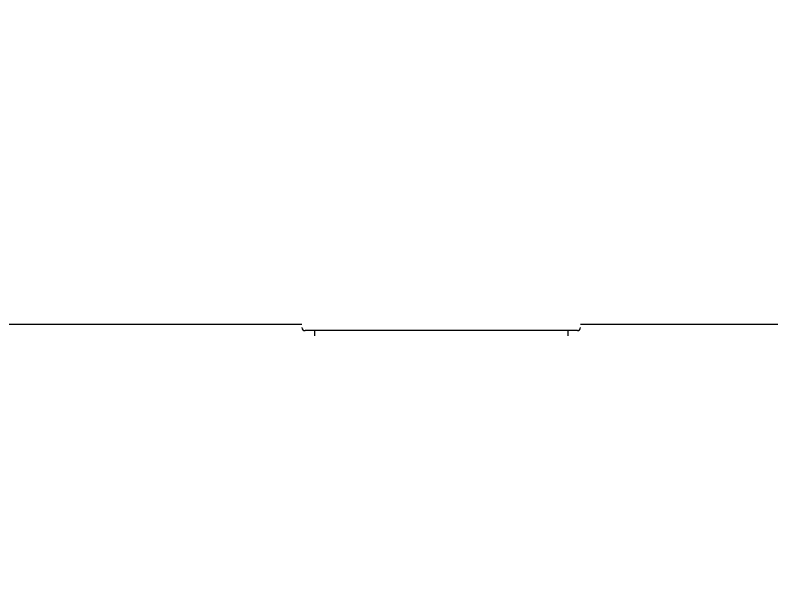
# Model space of a CAD drawing. Header units: millimetres. Extents: x 0 to 4637, y 0 to 3023.
# Drawn here: x 1444.1 to 1564.2, y 2506.3 to 2596.4 of the extents above; entities that cross this region are included whole.
import ezdxf

# ---------------------------------------------------------------- set-up
doc = ezdxf.new("R2010")
doc.units = ezdxf.units.MM
for name, color, linetype in [('COVER_MODIFIED-T', 7, 'Continuous'), ('GASKET_1', 7, 'Continuous'), ('HEPA_CASING_-2', 7, 'Continuous'), ('HOUSING_FOR_CARB', 7, 'Continuous')]:
    doc.layers.add(name, color=color, linetype=linetype)

msp = doc.modelspace()

# ---------------------------------------------------------------- hatches: boundary and pattern name
at = {"layer": 'COVER_MODIFIED-T', "linetype": 'Continuous'}
h = msp.add_hatch(dxfattribs=at)
h.set_pattern_fill('ANSI34', scale=12.557105, angle=0.000009, style=0)
h.set_pattern_definition([(45, (804.73, 551.31), (-169.15, 169.15), []), (45, (861.1, 551.31), (-169.15, 169.15), []), (45, (917.5, 551.31), (-169.15, 169.15), []), (45, (973.88, 551.31), (-169.15, 169.15), [])])
edge = h.paths.add_edge_path()
edge.add_line((1360.962, 2414.019), (1562.0242, 2414.019))
edge.add_spline(control_points=[(1562.0242, 2414.019), (1562.303, 2414.019), (1562.5856, 2414.1167), (1562.9067, 2414.3839), (1562.9982, 2414.4947), (1563.093, 2414.6809), (1563.1182, 2414.748), (1563.1516, 2414.8838), (1563.1601, 2414.953), (1563.1601, 2415.0235)], knot_values=[0, 0, 0, 0, 0.5, 0.5, 0.75, 0.75, 0.875, 0.875, 1, 1, 1, 1], degree=3, periodic=0)
edge.add_spline(control_points=[(1563.1601, 2415.0235), (1563.1601, 2415.1696), (1563.1995, 2415.3186), (1563.3391, 2415.5751), (1563.4405, 2415.6876), (1563.6763, 2415.8626), (1563.8114, 2415.9267), (1564.0933, 2416.0093), (1564.2406, 2416.0281), (1564.3857, 2416.0281)], knot_values=[0, 0, 0, 0, 0.25, 0.25, 0.5, 0.5, 0.75, 0.75, 1, 1, 1, 1], degree=3, periodic=0)
edge.add_line((1564.3857, 2416.0281), (1570.5709, 2416.0281))
edge.add_spline(control_points=[(1570.5709, 2416.0281), (1570.7179, 2416.0281), (1570.864, 2416.0092), (1571.1467, 2415.9261), (1571.2811, 2415.8622), (1571.5171, 2415.6866), (1571.6178, 2415.5748), (1571.7575, 2415.3175), (1571.7964, 2415.171), (1571.7964, 2415.0235)], knot_values=[0, 0, 0, 0, 0.25, 0.25, 0.5, 0.5, 0.75, 0.75, 1, 1, 1, 1], degree=3, periodic=0)
edge.add_spline(control_points=[(1571.7964, 2415.0235), (1571.7964, 2414.9537), (1571.8052, 2414.8825), (1571.8391, 2414.7456), (1571.8637, 2414.6805), (1571.9586, 2414.4944), (1572.0493, 2414.3843), (1572.374, 2414.1145), (1572.653, 2414.019), (1572.9324, 2414.019)], knot_values=[0, 0, 0, 0, 0.125, 0.125, 0.25, 0.25, 0.5, 0.5, 1, 1, 1, 1], degree=3, periodic=0)
edge.add_line((1572.9324, 2414.019), (1773.9948, 2414.019))
edge.add_spline(control_points=[(1773.9948, 2414.019), (1774.1421, 2414.019), (1774.2875, 2414), (1774.5692, 2413.9171), (1774.7032, 2413.8533), (1774.9389, 2413.6779), (1775.0392, 2413.5664), (1775.1438, 2413.3741), (1775.1715, 2413.3049), (1775.2084, 2413.1635), (1775.218, 2413.0912), (1775.2169, 2413.0169)], knot_values=[0, 0, 0, 0, 0.25, 0.25, 0.5, 0.5, 0.75, 0.75, 0.875, 0.875, 1, 1, 1, 1], degree=3, periodic=0)
edge.add_spline(control_points=[(1775.2169, 2413.0169), (1775.2161, 2412.8759), (1775.2515, 2412.7376), (1775.3778, 2412.4896), (1775.4687, 2412.3793), (1775.683, 2412.2006), (1775.8063, 2412.1315), (1776.0703, 2412.0379), (1776.2081, 2412.0139), (1776.3485, 2412.0136)], knot_values=[0, 0, 0, 0, 0.25, 0.25, 0.5, 0.5, 0.75, 0.75, 1, 1, 1, 1], degree=3, periodic=0)
edge.add_line((1776.3485, 2412.0136), (1785.4222, 2412.0135))
edge.add_arc((1785.4214, 2413.0252), 1.0117, 270.047226, 291.502371)
edge.add_line((1785.7922, 2412.0839), (1786.3792, 2412.0838))
edge.add_line((1786.3792, 2412.0838), (1797.2733, 2619.9555))
edge.add_line((1797.2733, 2619.9555), (1797.3983, 2624.6632))
edge.add_line((1797.3983, 2624.6632), (1795.1852, 2624.6624))
edge.add_line((1795.1852, 2624.6624), (1795.0602, 2619.9555))
edge.add_line((1795.0602, 2619.9555), (1784.4279, 2417.0796))
edge.add_spline(control_points=[(1784.4279, 2417.0796), (1784.4179, 2416.8875), (1784.3897, 2416.6994), (1784.2989, 2416.3312), (1784.2353, 2416.1493), (1784.0753, 2415.8021), (1783.9798, 2415.6381), (1783.7587, 2415.3291), (1783.6315, 2415.1829), (1783.3555, 2414.9208), (1783.2063, 2414.8038), (1782.8854, 2414.5978), (1782.7133, 2414.5094), (1782.1847, 2414.298), (1781.8031, 2414.2236), (1781.4184, 2414.2236)], knot_values=[0, 0, 0, 0, 0.125, 0.125, 0.25, 0.25, 0.375, 0.375, 0.5, 0.5, 0.625, 0.625, 0.75, 0.75, 1, 1, 1, 1], degree=3, periodic=0)
edge.add_line((1781.4184, 2414.2236), (1779.2161, 2414.2236))
edge.add_arc((1779.2106, 2416.4026), 2.179, 212.62864, 270.146191, ccw=False)
edge.add_arc((1775.5146, 2414.0014), 2.2286, 33.384401, 91.660605)
edge.add_line((1775.45, 2416.229), (1574.6452, 2416.229))
edge.add_spline(control_points=[(1574.6452, 2416.229), (1574.4669, 2416.229), (1574.2878, 2416.2716), (1573.9678, 2416.4361), (1573.8289, 2416.5568), (1573.7288, 2416.7074)], knot_values=[0, 0, 0, 0, 0.5, 0.5, 1, 1, 1, 1], degree=3, periodic=0)
edge.add_spline(control_points=[(1573.7288, 2416.7074), (1573.6444, 2416.8343), (1573.5513, 2416.9544), (1573.3481, 2417.181), (1573.237, 2417.2883), (1572.8855, 2417.5834), (1572.6279, 2417.7449), (1572.0698, 2418.0025), (1571.7793, 2418.0938), (1571.1806, 2418.2122), (1570.8737, 2418.2382), (1570.5709, 2418.2382)], knot_values=[0, 0, 0, 0, 0.125, 0.125, 0.25, 0.25, 0.5, 0.5, 0.75, 0.75, 1, 1, 1, 1], degree=3, periodic=0)
edge.add_line((1570.5709, 2418.2382), (1564.3857, 2418.2382))
edge.add_spline(control_points=[(1564.3857, 2418.2382), (1564.0807, 2418.2382), (1563.7773, 2418.2125), (1563.1742, 2418.0931), (1562.8829, 2418.0007), (1562.4707, 2417.8105), (1562.3371, 2417.7384), (1562.078, 2417.5753), (1561.9524, 2417.4839), (1561.602, 2417.1895), (1561.3985, 2416.9643), (1561.2277, 2416.7074)], knot_values=[0, 0, 0, 0, 0.25, 0.25, 0.5, 0.5, 0.625, 0.625, 0.75, 0.75, 1, 1, 1, 1], degree=3, periodic=0)
edge.add_spline(control_points=[(1561.2277, 2416.7074), (1561.1287, 2416.5583), (1560.9891, 2416.4366), (1560.6712, 2416.2726), (1560.4921, 2416.229), (1560.3113, 2416.229)], knot_values=[0, 0, 0, 0, 0.5, 0.5, 1, 1, 1, 1], degree=3, periodic=0)
edge.add_line((1560.3113, 2416.229), (1359.5065, 2416.229))
edge.add_arc((1359.4395, 2414.0104), 2.2197, 88.26986, 146.739589)
edge.add_arc((1355.7529, 2416.3943), 2.1707, 269.725468, 327.491176, ccw=False)
edge.add_line((1355.7425, 2414.2236), (1353.5382, 2414.2236))
edge.add_spline(control_points=[(1353.5382, 2414.2236), (1353.3458, 2414.2236), (1353.1566, 2414.2418), (1352.7841, 2414.3133), (1352.5991, 2414.3672), (1352.244, 2414.5089), (1352.0753, 2414.5956), (1351.7551, 2414.8002), (1351.6024, 2414.9196), (1351.3263, 2415.1815), (1351.2016, 2415.3244), (1350.9792, 2415.6341), (1350.8818, 2415.8013), (1350.6431, 2416.3182), (1350.5488, 2416.6954), (1350.5286, 2417.0796)], knot_values=[0, 0, 0, 0, 0.125, 0.125, 0.25, 0.25, 0.375, 0.375, 0.5, 0.5, 0.625, 0.625, 0.75, 0.75, 1, 1, 1, 1], degree=3, periodic=0)
edge.add_line((1350.5286, 2417.0796), (1339.8963, 2619.9555))
edge.add_line((1339.8963, 2619.9555), (1339.7714, 2624.6632))
edge.add_line((1339.7714, 2624.6632), (1337.5583, 2624.6624))
edge.add_line((1337.5583, 2624.6624), (1337.6833, 2619.9555))
edge.add_line((1337.6833, 2619.9555), (1348.5726, 2412.1753))
edge.add_line((1348.5726, 2412.1753), (1348.9865, 2412.1757))
edge.add_spline(control_points=[(1348.9865, 2412.1757), (1349.1475, 2412.0713), (1349.3395, 2412.0135), (1349.5343, 2412.0135)], knot_values=[0, 0, 0, 0, 1, 1, 1, 1], degree=3, periodic=0)
edge.add_line((1349.5343, 2412.0135), (1358.6105, 2412.0136))
edge.add_spline(control_points=[(1358.6105, 2412.0136), (1358.751, 2412.0141), (1358.8879, 2412.0379), (1359.1529, 2412.1321), (1359.2739, 2412.1997), (1359.4903, 2412.3802), (1359.579, 2412.4878), (1359.7067, 2412.7385), (1359.7416, 2412.8754), (1359.7404, 2413.0169)], knot_values=[0, 0, 0, 0, 0.25, 0.25, 0.5, 0.5, 0.75, 0.75, 1, 1, 1, 1], degree=3, periodic=0)
edge.add_spline(control_points=[(1359.7404, 2413.0169), (1359.7393, 2413.1657), (1359.7778, 2413.3095), (1359.9198, 2413.5695), (1360.0186, 2413.6784), (1360.2552, 2413.8542), (1360.389, 2413.9176), (1360.6703, 2414.0002), (1360.8146, 2414.019), (1360.962, 2414.019)], knot_values=[0, 0, 0, 0, 0.25, 0.25, 0.5, 0.5, 0.75, 0.75, 1, 1, 1, 1], degree=3, periodic=0)

# ---------------------------------------------------------------- linework, layer by layer
at = {"layer": 'GASKET_1', "color": 7, "linetype": 'Continuous'}
for p, q in [((1491.6118, 2546.3034), (1491.6118, 2545.4998)), ((1531.7946, 2546.3034), (1531.7946, 2545.4998))]:
    msp.add_line(p, q, dxfattribs=at)
at = {"layer": 'HEPA_CASING_-2', "color": 7, "linetype": 'Continuous'}
msp.add_line((1533.3014, 2546.3034), (1490.105, 2546.3034), dxfattribs=at)
for centre, start, end in [((1490.105, 2546.8057), 180, 270), ((1533.3014, 2546.8057), 270, 0)]:
    msp.add_arc(centre, 0.5023, start, end, dxfattribs=at)
at = {"layer": 'HOUSING_FOR_CARB', "color": 7, "linetype": 'Continuous'}
for p, q in [((1429.3286, 2547.308), (1489.6027, 2547.308)), ((1533.8037, 2547.308), (1594.0778, 2547.308))]:
    msp.add_line(p, q, dxfattribs=at)

doc.saveas('drawing.dxf')
